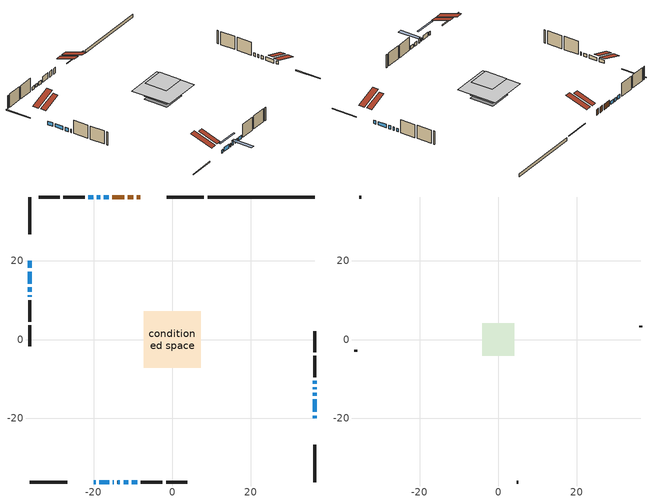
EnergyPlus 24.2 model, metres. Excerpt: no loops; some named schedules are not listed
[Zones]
conditioned space
 floor outside (Floor1 construction): -0.89,-0.89 -0.89,0.89 0.89,0.89 0.89,-0.89 z1.14
 floor adiabatic (Floor3 construction): -4.39,-4.39 -4.39,4.39 4.39,4.39 4.39,-4.39 z1.14
 floor adiabatic (AdiabaticFloorConstruction): -7.22,-7.22 -7.22,7.22 7.22,7.22 7.22,-7.22 z3.58
 floor foundation (Slab1 construction): -4.39,-4.39 -4.39,4.39 4.39,4.39 4.39,-4.39 z0
 floor foundation (Slab2 construction): -3.2,-3.2 -3.2,3.2 3.2,3.2 3.2,-3.2 z0
 wall outside (RimJoist1 construction): 8.08,36.29 -1.4,36.29 / -36.29,-36.29 -26.8,-36.29 / -36.29,36.29 -36.29,26.8 / 36.29,-36.29 36.29,-26.8 z1.14:1.44
 wall outside (AdiabaticWallConstruction 1): -8.16,36.29 -9.04,36.29 / -9.97,36.29 -11.33,36.29 / -12.26,36.29 -15.31,36.29 z1.14:3.17
 wall outside (AdiabaticWallConstruction): -20.05,-36.29 -19.47,-36.29 / -15.18,-36.29 -14.87,-36.29 / -36.29,20.05 -36.29,18.22 / -36.29,17.29 -36.29,14.24 / 36.29,-20.05 36.29,-19.36 / 36.29,-18.43 36.29,-15.23 / -12.41,-36.29 -11.19,-36.29 / -10.26,-36.29 -8.89,-36.29 / -36.29,13.31 -36.29,12.17 / -36.29,11.24 -36.29,10.93 / 36.29,-14.3 36.29,-13.54 / 36.29,-12.61 36.29,-12.15 / 36.29,-11.23 36.29,-10.54 / -16.23,36.29 -17.46,36.29 / -18.38,36.29 -19.2,36.29 / -20.12,36.29 -21.34,36.29 z1.14:2.36; -18.55,-36.29 -16.11,-36.29 z1.14:2.66; -13.94,-36.29 -13.33,-36.29 z1.14:2.67
 wall outside (Wall1 construction): -22.27,36.29 -27.73,36.29 / -7.96,-36.29 -2.5,-36.29 / -36.29,10 -36.29,4.55 / 36.29,-9.61 36.29,-4.15 z1.14:6.02
 wall outside (Wall2 construction): -28.66,36.29 -34.02,36.29 / -1.57,-36.29 3.79,-36.29 / -36.29,3.62 -36.29,-1.74 / 36.29,-3.22 36.29,2.14 z1.14:6.02
 wall foundation (FoundationWall1 construction): 36.29,36.29 9.01,36.29 z0:1.14
 window (WindowConstruction 16): -20.05,-36.29 -19.47,-36.29 z1.14:2.36
 window (WindowConstruction 6): -18.54,-36.29 -16.11,-36.29 z1.14:2.66
 window (WindowConstruction 7): -15.18,-36.29 -14.87,-36.29 z1.14:2.36
 window (WindowConstruction 8): -36.29,20.05 -36.29,18.22 z1.14:2.36
 window (WindowConstruction 9): -36.29,17.29 -36.29,14.24 z1.14:2.36
 window (WindowConstruction 17): -13.94,-36.29 -13.33,-36.29 z1.14:2.66
 window (WindowConstruction 10): 36.29,-20.05 36.29,-19.36 z1.14:2.36
 window (WindowConstruction 11): 36.29,-18.43 36.29,-15.23 z1.14:2.36
 window (WindowConstruction 12): -12.4,-36.29 -11.19,-36.29 z1.14:2.36
 window (WindowConstruction 13): -10.26,-36.29 -8.89,-36.29 z1.14:2.36
 window (WindowConstruction 14): -36.29,13.31 -36.29,12.17 z1.14:2.36
 window (WindowConstruction 15): -36.29,11.24 -36.29,10.93 z1.14:2.36
 window (WindowConstruction): 36.29,-14.3 36.29,-13.54 z1.14:2.36
 window (WindowConstruction 1): 36.29,-12.61 36.29,-12.15 z1.14:2.36
 window (WindowConstruction 2): 36.29,-11.22 36.29,-10.54 z1.14:2.36
 window (WindowConstruction 3): -16.23,36.29 -17.45,36.29 z1.14:2.36
 window (WindowConstruction 4): -18.38,36.29 -19.2,36.29 z1.14:2.36
 window (WindowConstruction 5): -20.13,36.29 -21.34,36.29 z1.14:2.36
 door (Door): -8.16,36.29 -9.04,36.29 z1.14:3.17
 door (Door 1): -9.97,36.29 -11.33,36.29 z1.14:3.17
 door (Door 2): -12.26,36.29 -15.31,36.29 z1.14:3.17
 ceiling adiabatic (AdiabaticFloorConstruction): 7.22,-7.22 7.22,7.22 -7.22,7.22 -7.22,-7.22 z3.58
 roof outside (Roof2 construction): -7.23,36.29,6.02 -7.23,29.26,8.36 -5.38,29.26,8.36 -5.38,36.29,6.02; -20.97,-36.29,6.02 -20.97,-29.26,8.36 -22.83,-29.26,8.36 -22.83,-36.29,6.02; -36.29,20.97,6.02 -29.26,20.97,8.36 -29.26,22.83,8.36 -36.29,22.83,6.02; 36.29,-20.97,6.02 29.26,-20.97,8.36 29.26,-22.83,8.36 36.29,-22.83,6.02
attic - vented
 floor to conditioned space (Floor2 construction Reversed): -4.13,-4.13 -4.13,4.13 4.13,4.13 4.13,-4.13 z6.02
 wall outside (Wall3 construction): -34.95,36.29 -35.36,36.29 / 4.72,-36.29 5.13,-36.29 / -36.29,-2.67 -36.29,-3.09 / 36.29,3.07 36.29,3.48 z1.14:6.02
 roof outside (Roof1 construction): -4.45,36.29,6.02 -4.45,28.25,8.7 -2.33,28.25,8.7 -2.33,36.29,6.02; -23.76,-36.29,6.02 -23.76,-28.25,8.7 -25.88,-28.25,8.7 -25.88,-36.29,6.02; -36.29,23.76,6.02 -28.25,23.76,8.7 -28.25,25.88,8.7 -36.29,25.88,6.02; 36.29,-23.76,6.02 28.25,-23.76,8.7 28.25,-25.88,8.7 36.29,-25.88,6.02
shading: -13.27,-36.29 -21.39,-36.29 -21.39,-36.7 -13.27,-36.7 z5.5; -13.04,-36.29 -14.24,-36.29 -14.24,-43.91 -13.04,-43.91 z2.96
[Building]
Building 1: Terrain=Suburbs
[Site:Location]
Summerland CS_BC: Latitude {deg}=49.56; Longitude {deg}=-119.65; Time Zone {hr}=-8; Elevation {m}=454; Keep Site Location Information=Yes
[Site:GroundTemperature:Shallow]
5.06956, 3.19416, 3.04397, 3.93394, 7.50669, 11.0628, 14.1458, 16.0987, 16.2646, 14.6762, 11.6719, 8.22487
[Site:WaterMainsTemperature]
Calculation Method=Schedule; Temperature Schedule=mains temperature schedule
[Material] Roughness=Rough; Thermal Absorptance=0.9
Name | Thickness {m} | Conductivity {W/m-K} | Density {kg/m3} | Specific Heat {J/kg-K} | Solar Absorptance | Visible Absorptance
asphalt or fiberglass shingles | 0.00635 | 0.162714 | 1121.4 | 1465.45 | 0.4 | 0.4
ceiling loosefill ins | 0.169333 | 0.0480833 | 16.02 | 1046.75 | 0.7 | 0.7
ceiling stud and cavity | 0.1397 | 0.0997951 | 65.682 | 1177.47 | 0.7 | 0.7
concrete 4.0 in. | 0.1016 | 1.803125 | 2242.8 | 837.4 | 0.7 | 0.7
concrete 8.0 in. | 0.2032 | 1.803125 | 2242.8 | 837.4 | 0.7 | 0.7
door material | 0.04445 | 0.0451087 | 512.64 | 1214.23 | 0.7 | 0.7
door material 1 | 0.04445 | 0.188738 | 512.64 | 1214.23 | 0.7 | 0.7
door material 2 | 0.04445 | 0.20624 | 512.64 | 1214.23 | 0.7 | 0.7
exterior vertical ins | 0.00108814 | 0.029427 | 32.04 | 1214.23 | 0.7 | 0.7
floor covering | 0.0127 | 0.0433444 | 54.468 | 1339.84 | 0.6 | 0.6
floor covering 1 | 0.0127 | 9.015625 | 54.468 | 1339.84 | 0.6 | 0.6
floor rigid ins; roof rigid ins | 0.051816 | 0.029427 | 32.04 | 1214.23 | 0.7 | 0.7
floor rigid ins 1; wall rigid ins | 0.512978 | 0.029427 | 32.04 | 1214.23 | 0.7 | 0.7
floor stud and cavity | 0.1397 | 0.35706 | 92.3553 | 1139.71 | 0.7 | 0.7
floor stud and cavity 1 | 0.0889 | 0.340671 | 50.32683 | 1063.81 | 0.7 | 0.7
floor stud and cavity 2 | 0.1397 | 1.75129 | 37.0049 | 1207.88 | 0.7 | 0.7
furniture material conditioned space 1 | 0.1524 | 0.115458 | 640.8 | 1214.23 | 0.6 | 0.6
gypsum board | 0.0127 | 0.160291 | 801 | 837.4 | 0.6 | 0.6
osb sheathing 0.5 in. | 0.0127 | 0.115458 | 512.64 | 1214.23 | 0.7 | 0.7
osb sheathing 0.75 in. | 0.01905 | 0.115458 | 512.64 | 1214.23 | 0.7 | 0.7
osb sheathing 2.0 in. | 0.0508 | 0.115458 | 512.64 | 1214.23 | 0.7 | 0.7
rim joist stud and cavity | 0.0508 | 0.0451784 | 125.044 | 1163.47 | 0.6 | 0.6
roof stud and cavity | 0.2032 | 0.20914 | 78.34581 | 1123.46 | 0.7 | 0.7
slab rigid ins | 0.101048 | 0.029427 | 32.04 | 1214.23 | 0.7 | 0.7
wall stud and cavity | 0.1397 | 0.0883501 | 139.0536 | 1170.24 | 0.7 | 0.7
wall stud and cavity 1 | 0.1397 | 0.0887454 | 139.0536 | 1170.24 | 0.7 | 0.7
wall stud and cavity 2 | 0.0889 | 6.9971 | 50.32683 | 1063.81 | 0.6 | 0.6
wall stud and cavity 3 | 0.0889 | 0.380278 | 52.3479 | 1209.89 | 0.7 | 0.7
wall stud and cavity 4 | 0.0889 | 0.391764 | 83.0341 | 1211.67 | 0.7 | 0.7
wood siding | 0.0254 | 0.102417 | 544.68 | 1172.36 | 0.4 | 0.4
wood siding 1 | 0.00254 | 0.102417 | 544.68 | 1172.36 | 0.4 | 0.4
wood siding 2; wood siding 3; wood siding 4 | 0.0254 | 0.102417 | 544.68 | 1172.36 | 0.7 | 0.7
[WindowMaterial:SimpleGlazingSystem]
Name | U-Factor {W/m2-K} | Solar Heat Gain Coefficient
WindowMaterial | 2.94859 | 0.64
WindowMaterial 1 | 2.99912 | 0.59
WindowMaterial 10 | 2.881585 | 0.7
WindowMaterial 11 | 2.9219 | 0.67
WindowMaterial 12 | 2.96164 | 0.62
WindowMaterial 13 | 3.063281 | 0.53
WindowMaterial 14 | 2.68399 | 0.46
WindowMaterial 15 | 2.67661 | 0.49
WindowMaterial 2 | 2.992306 | 0.6
WindowMaterial 3 | 2.96789 | 0.62
WindowMaterial 4 | 2.94461 | 0.64
WindowMaterial 5 | 3.00991 | 0.59
WindowMaterial 6 | 2.37851 | 0.27
WindowMaterial 7 | 2.69875 | 0.26
WindowMaterial 8 | 2.93609 | 0.65
WindowMaterial 9 | 2.961077 | 0.63
[Construction]
AdiabaticFloorConstruction: floor stud and cavity 2, floor rigid ins 1, osb sheathing 0.75 in., floor covering
AdiabaticWallConstruction: wood siding 3, wall rigid ins, wall stud and cavity 3, gypsum board
AdiabaticWallConstruction 1: wood siding 4, wall rigid ins, wall stud and cavity 3, gypsum board
Door: door material
Door 1: door material 1
Door 2: door material 2
Floor1 construction: floor stud and cavity, floor rigid ins, osb sheathing 0.75 in., floor covering
Floor2 construction Reversed: gypsum board, ceiling stud and cavity, ceiling loosefill ins
Floor3 construction: floor stud and cavity 1, floor covering 1
FoundationWall1 construction: concrete 8.0 in.
furniture construction conditioned space 1: furniture material conditioned space 1
PartitionWallConstruction: gypsum board, wall stud and cavity 4, gypsum board
RimJoist1 construction: wood siding 2, osb sheathing 2.0 in., rim joist stud and cavity
Roof1 construction: asphalt or fiberglass shingles
Roof2 construction: asphalt or fiberglass shingles, roof rigid ins, osb sheathing 0.75 in., roof stud and cavity, gypsum board
Slab1 construction: slab rigid ins, concrete 4.0 in.
Slab2 construction: concrete 4.0 in.
Wall1 construction: wood siding, osb sheathing 0.5 in., wall stud and cavity, gypsum board
Wall2 construction: wood siding, osb sheathing 0.5 in., wall stud and cavity 1, gypsum board
Wall3 construction: wood siding 1, wall stud and cavity 2
WindowConstruction: WindowMaterial
WindowConstruction 1: WindowMaterial 1
WindowConstruction 10; WindowConstruction 2: WindowMaterial 2
WindowConstruction 11: WindowMaterial 10
WindowConstruction 12; WindowConstruction 5: WindowMaterial 5
WindowConstruction 13: WindowMaterial 11
WindowConstruction 14: WindowMaterial 12
WindowConstruction 15: WindowMaterial 13
WindowConstruction 16: WindowMaterial 14
WindowConstruction 17: WindowMaterial 15
WindowConstruction 3: WindowMaterial 3
WindowConstruction 4: WindowMaterial 4
WindowConstruction 6: WindowMaterial 6
WindowConstruction 7: WindowMaterial 7
WindowConstruction 8: WindowMaterial 8
WindowConstruction 9: WindowMaterial 9
[Zone] Multiplier=1; Part of Total Floor Area=Yes
Name | Volume {m3}
attic - vented | 29.6189
conditioned space | 643.5
[Space]
Name | Zone | Volume {m3}
attic - vented 1 | attic - vented | 29.6189
conditioned space 1 | conditioned space | 643.5
[ZoneInfiltration:EffectiveLeakageArea]
infil attic - vented 1: Zone or Space=attic - vented 1; Schedule=Always On Discrete; Effective Air Leakage Area {cm2}=3268.8; Stack Coefficient=0.000525434; Wind Coefficient=1.54874e-05
[ZoneMixing]
whole house fan mix: Zone or Space=attic - vented; Schedule=Always On Continuous; Design Flow Rate Calculation Method=Flow/Zone; Design Flow Rate {m3/s}=0; Source Zone or Space=conditioned space
[SurfaceProperty:ExposedFoundationPerimeter] Exposed Perimeter Calculation Method=TotalExposedPerimeter
Name | Total Exposed Perimeter {m}
Slab1 | 27.28
Slab2 | 21.946
[InternalMass] Zone or ZoneList=conditioned space; Space or SpaceList=conditioned space 1
Name | Construction | Surface Area {m2}
furniture mass conditioned space 1 | furniture construction conditioned space 1 | 162.668
partition wall mass | PartitionWallConstruction | 329.65
[Lights]
interior lighting: Zone or ZoneList or Space or SpaceList=conditioned space 1; Schedule=interior lighting schedule; Design Level Calculation Method=LightingLevel; Lighting Level {W}=343.2; Return Air Fraction=0; Fraction Radiant=0.6; Fraction Visible=0.2; Fraction Replaceable=1
[People]
occupants: Zone or ZoneList or Space or SpaceList=conditioned space 1; Number of People Schedule=occupants schedule; Number of People Calculation Method=People; Number of People=3; Fraction Radiant=0.314171; Sensible Heat Fraction=0.56303; Activity Level Schedule=occupants activity schedule; Carbon Dioxide Generation Rate {m3/s-W}=0; Enable ASHRAE 55 Comfort Warnings=No; Mean Radiant Temperature Calculation Type=EnclosureAveraged
[ElectricEquipment] Zone or ZoneList or Space or SpaceList=conditioned space 1; Design Level Calculation Method=EquipmentLevel
Name | Schedule | Design Level {W} | Fraction Latent | Fraction Radiant | Fraction Lost
clothes dryer | clothes dryer schedule | 140.772 | 0.015 | 0.081 | 0.85
clothes washer | clothes washer schedule | 32.1985 | 0.03 | 0.162 | 0.7
cooking range | cooking range schedule | 215.147 | 0.08 | 0.432 | 0.2
dishwasher | dishwasher schedule | 66.8632 | 0.3 | 0.18 | 0.4
fridge | fridge schedule | 72.9452 | 0 | 0.6 | 0
mech vent bath fan 0 | mech vent bath fan 0 schedule | 50.2 | 0 | 0 | 1
mech vent bath fan 1 | mech vent bath fan 1 schedule | 50.2 | 0 | 0 | 1
mech vent house fan | mech vent house fan schedule | 0 | 0 | 0 | 1
mech vent house fan cfis | mech vent house fan cfis schedule | 0 | 0 | 0 | 0
mech vent range fan 0 | mech vent range fan 0 schedule | 57 | 0 | 0 | 1
misc plug loads | misc plug loads schedule | 494.7 | 0.045 | 0.513 | 0.1
whole house fan | Always On Discrete | 0 | 0 | 0 | 1
[OtherEquipment] Zone or ZoneList or Space or SpaceList=conditioned space 1; Design Level Calculation Method=EquipmentLevel
Name | Fuel Type | Schedule | Design Level {W} | Fraction Latent | Fraction Radiant | Fraction Lost
clothes dryer 1 | Electricity | clothes dryer schedule | 0 | 0.015 | 0.081 | 0.85
cooking range 1 | Electricity | cooking range schedule | 0 | 0.08 | 0.432 | 0.2
general water use latent | None | general water use schedule | 62.594 | 1 | 0 | 0
general water use sensible | None | general water use schedule | -61.6891 | 0 | 0.6 | 0
mech vent house fan latent load | None | Always On Discrete | 0 | 1 | 0 | 0
mech vent house fan sensible load | None | Always On Discrete | 0 | 0 | 0 | 0
water heater energy adjustment1 | NaturalGas | Always On Discrete | 0.01 | 0 | 0 | 1
[ZoneInfiltration:DesignFlowRate] Zone or ZoneList or Space or SpaceList=conditioned space 1; Schedule=Always On Discrete; Design Flow Rate Calculation Method=Flow/Zone; Design Flow Rate {m3/s}=0
infil flow; natural vent flow; whole house fan flow
[Foundation:Kiva] Initial Indoor Air Temperature {C}=18; Wall Depth Below Slab {m}=0.2032
Name | Wall Height Above Grade {m} | Custom Block Material Name 1 | Custom Block Depth 1 {m} | Custom Block X Position 1 {m} | Custom Block Z Position 1 {m}
Foundation Kiva 1 | 1.14001 | exterior vertical ins | 1.14001 | 0.2032 | 0
Foundation Kiva 2 | 0.1016
[Foundation:Kiva:Settings]
Soil Conductivity {W/m-K}=0.849921; Soil Density {kg/m3}=1842.3; Soil Specific Heat {J/kg-K}=418.7; Ground Solar Absorptivity=0.9; Ground Thermal Absorptivity=0.9; Ground Surface Roughness {m}=0.03; Far-Field Width {m}=40; Deep-Ground Boundary Condition=ZeroFlux; Deep-Ground Depth {m}=40; Minimum Cell Dimension {m}=0.2; Maximum Cell Growth Coefficient=3; Simulation Timestep=Timestep
[Exterior:Lights]
exterior lighting: Schedule=exterior lighting schedule; Design Level {W}=75.6
[Schedule:Constant]
Name | Hourly Value
Always On Continuous; mech vent house fan schedule; mech vent house fan cfis schedule; Always On Discrete | 1
occupants activity schedule | 117.228
fridge schedule | 0
[Schedule:Week:Daily]
interior lighting schedule Week Rule - Jan1-Jan27: interior lighting schedule day, interior lighting schedule day, interior lighting schedule day, interior lighting schedule day, interior lighting schedule day, interior lighting schedule day, interior lighting schedule day, interior lighting schedule default day, interior lighting schedule default day, interior lighting schedule default day, interior lighting schedule default day, interior lighting schedule default day
interior lighting schedule Week Rule - Jan28-Feb3: interior lighting schedule day, interior lighting schedule day, interior lighting schedule day, interior lighting schedule day, interior lighting schedule day 1, interior lighting schedule day 1, interior lighting schedule day 1, interior lighting schedule default day, interior lighting schedule default day, interior lighting schedule default day, interior lighting schedule default day, interior lighting schedule default day
interior lighting schedule Week Rule - Feb4-Feb24: interior lighting schedule day 1, interior lighting schedule day 1, interior lighting schedule day 1, interior lighting schedule day 1, interior lighting schedule day 1, interior lighting schedule day 1, interior lighting schedule day 1, interior lighting schedule default day, interior lighting schedule default day, interior lighting schedule default day, interior lighting schedule default day, interior lighting schedule default day
interior lighting schedule Week Rule - Feb25-Mar3: interior lighting schedule day 1, interior lighting schedule day 1, interior lighting schedule day 1, interior lighting schedule day 1, interior lighting schedule day 2, interior lighting schedule day 2, interior lighting schedule day 2, interior lighting schedule default day, interior lighting schedule default day, interior lighting schedule default day, interior lighting schedule default day, interior lighting schedule default day
interior lighting schedule Week Rule - Mar4-Mar31: interior lighting schedule day 2, interior lighting schedule day 2, interior lighting schedule day 2, interior lighting schedule day 2, interior lighting schedule day 2, interior lighting schedule day 2, interior lighting schedule day 2, interior lighting schedule default day, interior lighting schedule default day, interior lighting schedule default day, interior lighting schedule default day, interior lighting schedule default day
interior lighting schedule Week Rule - Apr1-Apr28: interior lighting schedule day 3, interior lighting schedule day 3, interior lighting schedule day 3, interior lighting schedule day 3, interior lighting schedule day 3, interior lighting schedule day 3, interior lighting schedule day 3, interior lighting schedule default day, interior lighting schedule default day, interior lighting schedule default day, interior lighting schedule default day, interior lighting schedule default day
interior lighting schedule Week Rule - Apr29-May5: interior lighting schedule day 3, interior lighting schedule day 3, interior lighting schedule day 4, interior lighting schedule day 4, interior lighting schedule day 4, interior lighting schedule day 4, interior lighting schedule day 4, interior lighting schedule default day, interior lighting schedule default day, interior lighting schedule default day, interior lighting schedule default day, interior lighting schedule default day
interior lighting schedule Week Rule - May6-May26: interior lighting schedule day 4, interior lighting schedule day 4, interior lighting schedule day 4, interior lighting schedule day 4, interior lighting schedule day 4, interior lighting schedule day 4, interior lighting schedule day 4, interior lighting schedule default day, interior lighting schedule default day, interior lighting schedule default day, interior lighting schedule default day, interior lighting schedule default day
interior lighting schedule Week Rule - May27-Jun2: interior lighting schedule day 4, interior lighting schedule day 4, interior lighting schedule day 4, interior lighting schedule day 4, interior lighting schedule day 4, interior lighting schedule day 5, interior lighting schedule day 5, interior lighting schedule default day, interior lighting schedule default day, interior lighting schedule default day, interior lighting schedule default day, interior lighting schedule default day
interior lighting schedule Week Rule - Jun3-Jun30: interior lighting schedule day 5, interior lighting schedule day 5, interior lighting schedule day 5, interior lighting schedule day 5, interior lighting schedule day 5, interior lighting schedule day 5, interior lighting schedule day 5, interior lighting schedule default day, interior lighting schedule default day, interior lighting schedule default day, interior lighting schedule default day, interior lighting schedule default day
interior lighting schedule Week Rule - Jul1-Jul28: interior lighting schedule day 6, interior lighting schedule day 6, interior lighting schedule day 6, interior lighting schedule day 6, interior lighting schedule day 6, interior lighting schedule day 6, interior lighting schedule day 6, interior lighting schedule default day, interior lighting schedule default day, interior lighting schedule default day, interior lighting schedule default day, interior lighting schedule default day
interior lighting schedule Week Rule - Jul29-Aug4: interior lighting schedule day 6, interior lighting schedule day 6, interior lighting schedule day 6, interior lighting schedule day 7, interior lighting schedule day 7, interior lighting schedule day 7, interior lighting schedule day 7, interior lighting schedule default day, interior lighting schedule default day, interior lighting schedule default day, interior lighting schedule default day, interior lighting schedule default day
interior lighting schedule Week Rule - Aug5-Aug25: interior lighting schedule day 7, interior lighting schedule day 7, interior lighting schedule day 7, interior lighting schedule day 7, interior lighting schedule day 7, interior lighting schedule day 7, interior lighting schedule day 7, interior lighting schedule default day, interior lighting schedule default day, interior lighting schedule default day, interior lighting schedule default day, interior lighting schedule default day
interior lighting schedule Week Rule - Aug26-Sep1: interior lighting schedule day 7, interior lighting schedule day 7, interior lighting schedule day 7, interior lighting schedule day 7, interior lighting schedule day 7, interior lighting schedule day 7, interior lighting schedule day 8, interior lighting schedule default day, interior lighting schedule default day, interior lighting schedule default day, interior lighting schedule default day, interior lighting schedule default day
interior lighting schedule Week Rule - Sep2-Sep29: interior lighting schedule day 8, interior lighting schedule day 8, interior lighting schedule day 8, interior lighting schedule day 8, interior lighting schedule day 8, interior lighting schedule day 8, interior lighting schedule day 8, interior lighting schedule default day, interior lighting schedule default day, interior lighting schedule default day, interior lighting schedule default day, interior lighting schedule default day
interior lighting schedule Week Rule - Sep30-Oct6: interior lighting schedule day 8, interior lighting schedule day 9, interior lighting schedule day 9, interior lighting schedule day 9, interior lighting schedule day 9, interior lighting schedule day 9, interior lighting schedule day 9, interior lighting schedule default day, interior lighting schedule default day, interior lighting schedule default day, interior lighting schedule default day, interior lighting schedule default day
interior lighting schedule Week Rule - Oct7-Oct27: interior lighting schedule day 9, interior lighting schedule day 9, interior lighting schedule day 9, interior lighting schedule day 9, interior lighting schedule day 9, interior lighting schedule day 9, interior lighting schedule day 9, interior lighting schedule default day, interior lighting schedule default day, interior lighting schedule default day, interior lighting schedule default day, interior lighting schedule default day
interior lighting schedule Week Rule - Oct28-Nov3: interior lighting schedule day 9, interior lighting schedule day 9, interior lighting schedule day 9, interior lighting schedule day 9, interior lighting schedule day 10, interior lighting schedule day 10, interior lighting schedule day 10, interior lighting schedule default day, interior lighting schedule default day, interior lighting schedule default day, interior lighting schedule default day, interior lighting schedule default day
interior lighting schedule Week Rule - Nov4-Nov24: interior lighting schedule day 10, interior lighting schedule day 10, interior lighting schedule day 10, interior lighting schedule day 10, interior lighting schedule day 10, interior lighting schedule day 10, interior lighting schedule day 10, interior lighting schedule default day, interior lighting schedule default day, interior lighting schedule default day, interior lighting schedule default day, interior lighting schedule default day
interior lighting schedule Week Rule - Nov25-Dec1: interior lighting schedule day 10, interior lighting schedule day 10, interior lighting schedule day 10, interior lighting schedule day 10, interior lighting schedule day 10, interior lighting schedule day 10, interior lighting schedule day 11, interior lighting schedule default day, interior lighting schedule default day, interior lighting schedule default day, interior lighting schedule default day, interior lighting schedule default day
interior lighting schedule Week Rule - Dec2-Dec31: interior lighting schedule day 11, interior lighting schedule day 11, interior lighting schedule day 11, interior lighting schedule day 11, interior lighting schedule day 11, interior lighting schedule day 11, interior lighting schedule day 11, interior lighting schedule default day, interior lighting schedule default day, interior lighting schedule default day, interior lighting schedule default day, interior lighting schedule default day
occupants schedule Week Rule - Jan1-Dec31: occupants schedule day, occupants schedule day, occupants schedule day, occupants schedule day, occupants schedule day, occupants schedule day, occupants schedule day, occupants schedule default day, occupants schedule default day, occupants schedule default day, occupants schedule default day, occupants schedule default day
clothes dryer schedule Week Rule - Jan1-Dec31: clothes dryer schedule day, clothes dryer schedule day, clothes dryer schedule day, clothes dryer schedule day, clothes dryer schedule day, clothes dryer schedule day, clothes dryer schedule day, clothes dryer schedule default day, clothes dryer schedule default day, clothes dryer schedule default day, clothes dryer schedule default day, clothes dryer schedule default day
clothes washer schedule Week Rule - Jan1-Dec31: clothes washer schedule day, clothes washer schedule day, clothes washer schedule day, clothes washer schedule day, clothes washer schedule day, clothes washer schedule day, clothes washer schedule day, clothes washer schedule default day, clothes washer schedule default day, clothes washer schedule default day, clothes washer schedule default day, clothes washer schedule default day
cooking range schedule Week Rule - Jan1-Dec31: cooking range schedule day, cooking range schedule day, cooking range schedule day, cooking range schedule day, cooking range schedule day, cooking range schedule day, cooking range schedule day, cooking range schedule default day, cooking range schedule default day, cooking range schedule default day, cooking range schedule default day, cooking range schedule default day
dishwasher schedule Week Rule - Jan1-Dec31: dishwasher schedule day, dishwasher schedule day, dishwasher schedule day, dishwasher schedule day, dishwasher schedule day, dishwasher schedule day, dishwasher schedule day, dishwasher schedule default day, dishwasher schedule default day, dishwasher schedule default day, dishwasher schedule default day, dishwasher schedule default day
mech vent bath fan 0 schedule Week Rule - Jan1-Dec31: mech vent bath fan 0 schedule day, mech vent bath fan 0 schedule day, mech vent bath fan 0 schedule day, mech vent bath fan 0 schedule day, mech vent bath fan 0 schedule day, mech vent bath fan 0 schedule day, mech vent bath fan 0 schedule day, mech vent bath fan 0 schedule default day, mech vent bath fan 0 schedule default day, mech vent bath fan 0 schedule default day, mech vent bath fan 0 schedule default day, mech vent bath fan 0 schedule default day
mech vent bath fan 1 schedule Week Rule - Jan1-Dec31: mech vent bath fan 1 schedule day, mech vent bath fan 1 schedule day, mech vent bath fan 1 schedule day, mech vent bath fan 1 schedule day, mech vent bath fan 1 schedule day, mech vent bath fan 1 schedule day, mech vent bath fan 1 schedule day, mech vent bath fan 1 schedule default day, mech vent bath fan 1 schedule default day, mech vent bath fan 1 schedule default day, mech vent bath fan 1 schedule default day, mech vent bath fan 1 schedule default day
mech vent range fan 0 schedule Week Rule - Jan1-Dec31: mech vent range fan 0 schedule day, mech vent range fan 0 schedule day, mech vent range fan 0 schedule day, mech vent range fan 0 schedule day, mech vent range fan 0 schedule day, mech vent range fan 0 schedule day, mech vent range fan 0 schedule day, mech vent range fan 0 schedule default day, mech vent range fan 0 schedule default day, mech vent range fan 0 schedule default day, mech vent range fan 0 schedule default day, mech vent range fan 0 schedule default day
misc plug loads schedule Week Rule - Jan1-Dec31: misc plug loads schedule day, misc plug loads schedule day, misc plug loads schedule day, misc plug loads schedule day, misc plug loads schedule day, misc plug loads schedule day, misc plug loads schedule day, misc plug loads schedule default day, misc plug loads schedule default day, misc plug loads schedule default day, misc plug loads schedule default day, misc plug loads schedule default day
general water use schedule Week Rule - Jan1-Dec31: general water use schedule day, general water use schedule day, general water use schedule day, general water use schedule day, general water use schedule day, general water use schedule day, general water use schedule day, general water use schedule default day, general water use schedule default day, general water use schedule default day, general water use schedule default day, general water use schedule default day
exterior lighting schedule Week Rule - Jan1-Jan27: exterior lighting schedule day, exterior lighting schedule day, exterior lighting schedule day, exterior lighting schedule day, exterior lighting schedule day, exterior lighting schedule day, exterior lighting schedule day, exterior lighting schedule default day, exterior lighting schedule default day, exterior lighting schedule default day, exterior lighting schedule default day, exterior lighting schedule default day
exterior lighting schedule Week Rule - Jan28-Feb3: exterior lighting schedule day, exterior lighting schedule day, exterior lighting schedule day, exterior lighting schedule day, exterior lighting schedule day 1, exterior lighting schedule day 1, exterior lighting schedule day 1, exterior lighting schedule default day, exterior lighting schedule default day, exterior lighting schedule default day, exterior lighting schedule default day, exterior lighting schedule default day
exterior lighting schedule Week Rule - Feb4-Feb24: exterior lighting schedule day 1, exterior lighting schedule day 1, exterior lighting schedule day 1, exterior lighting schedule day 1, exterior lighting schedule day 1, exterior lighting schedule day 1, exterior lighting schedule day 1, exterior lighting schedule default day, exterior lighting schedule default day, exterior lighting schedule default day, exterior lighting schedule default day, exterior lighting schedule default day
exterior lighting schedule Week Rule - Feb25-Mar3: exterior lighting schedule day 1, exterior lighting schedule day 1, exterior lighting schedule day 1, exterior lighting schedule day 1, exterior lighting schedule day 2, exterior lighting schedule day 2, exterior lighting schedule day 2, exterior lighting schedule default day, exterior lighting schedule default day, exterior lighting schedule default day, exterior lighting schedule default day, exterior lighting schedule default day
exterior lighting schedule Week Rule - Mar4-Mar31: exterior lighting schedule day 2, exterior lighting schedule day 2, exterior lighting schedule day 2, exterior lighting schedule day 2, exterior lighting schedule day 2, exterior lighting schedule day 2, exterior lighting schedule day 2, exterior lighting schedule default day, exterior lighting schedule default day, exterior lighting schedule default day, exterior lighting schedule default day, exterior lighting schedule default day
exterior lighting schedule Week Rule - Apr1-Apr28: exterior lighting schedule day 3, exterior lighting schedule day 3, exterior lighting schedule day 3, exterior lighting schedule day 3, exterior lighting schedule day 3, exterior lighting schedule day 3, exterior lighting schedule day 3, exterior lighting schedule default day, exterior lighting schedule default day, exterior lighting schedule default day, exterior lighting schedule default day, exterior lighting schedule default day
exterior lighting schedule Week Rule - Apr29-May5: exterior lighting schedule day 3, exterior lighting schedule day 3, exterior lighting schedule day 4, exterior lighting schedule day 4, exterior lighting schedule day 4, exterior lighting schedule day 4, exterior lighting schedule day 4, exterior lighting schedule default day, exterior lighting schedule default day, exterior lighting schedule default day, exterior lighting schedule default day, exterior lighting schedule default day
exterior lighting schedule Week Rule - May6-May26: exterior lighting schedule day 4, exterior lighting schedule day 4, exterior lighting schedule day 4, exterior lighting schedule day 4, exterior lighting schedule day 4, exterior lighting schedule day 4, exterior lighting schedule day 4, exterior lighting schedule default day, exterior lighting schedule default day, exterior lighting schedule default day, exterior lighting schedule default day, exterior lighting schedule default day
exterior lighting schedule Week Rule - May27-Jun2: exterior lighting schedule day 4, exterior lighting schedule day 4, exterior lighting schedule day 4, exterior lighting schedule day 4, exterior lighting schedule day 4, exterior lighting schedule day 5, exterior lighting schedule day 5, exterior lighting schedule default day, exterior lighting schedule default day, exterior lighting schedule default day, exterior lighting schedule default day, exterior lighting schedule default day
exterior lighting schedule Week Rule - Jun3-Jun30: exterior lighting schedule day 5, exterior lighting schedule day 5, exterior lighting schedule day 5, exterior lighting schedule day 5, exterior lighting schedule day 5, exterior lighting schedule day 5, exterior lighting schedule day 5, exterior lighting schedule default day, exterior lighting schedule default day, exterior lighting schedule default day, exterior lighting schedule default day, exterior lighting schedule default day
exterior lighting schedule Week Rule - Jul1-Jul28: exterior lighting schedule day 6, exterior lighting schedule day 6, exterior lighting schedule day 6, exterior lighting schedule day 6, exterior lighting schedule day 6, exterior lighting schedule day 6, exterior lighting schedule day 6, exterior lighting schedule default day, exterior lighting schedule default day, exterior lighting schedule default day, exterior lighting schedule default day, exterior lighting schedule default day
[Schedule:Year]
interior lighting schedule: interior lighting schedule Week Rule - Jan1-Jan27, 1, 1, 1, 27, interior lighting schedule Week Rule - Jan28-Feb3, 1, 28, 2, 3, interior lighting schedule Week Rule - Feb4-Feb24, 2, 4, 2, 24, interior lighting schedule Week Rule - Feb25-Mar3, 2, 25, 3, 3, interior lighting schedule Week Rule - Mar4-Mar31, 3, 4, 3, 31, interior lighting schedule Week Rule - Apr1-Apr28, 4, 1, 4, 28, interior lighting schedule Week Rule - Apr29-May5, 4, 29, 5, 5, interior lighting schedule Week Rule - May6-May26, 5, 6, 5, 26, interior lighting schedule Week Rule - May27-Jun2, 5, 27, 6, 2, interior lighting schedule Week Rule - Jun3-Jun30, 6, 3, 6, 30, interior lighting schedule Week Rule - Jul1-Jul28, 7, 1, 7, 28, interior lighting schedule Week Rule - Jul29-Aug4, 7, 29, 8, 4, interior lighting schedule Week Rule - Aug5-Aug25, 8, 5, 8, 25, interior lighting schedule Week Rule - Aug26-Sep1, 8, 26, 9, 1, interior lighting schedule Week Rule - Sep2-Sep29, 9, 2, 9, 29, interior lighting schedule Week Rule - Sep30-Oct6, 9, 30, 10, 6, interior lighting schedule Week Rule - Oct7-Oct27, 10, 7, 10, 27, interior lighting schedule Week Rule - Oct28-Nov3, 10, 28, 11, 3, interior lighting schedule Week Rule - Nov4-Nov24, 11, 4, 11, 24, interior lighting schedule Week Rule - Nov25-Dec1, 11, 25, 12, 1, interior lighting schedule Week Rule - Dec2-Dec31, 12, 2, 12, 31
occupants schedule: occupants schedule Week Rule - Jan1-Dec31, 1, 1, 12, 31
clothes dryer schedule: clothes dryer schedule Week Rule - Jan1-Dec31, 1, 1, 12, 31
clothes washer schedule: clothes washer schedule Week Rule - Jan1-Dec31, 1, 1, 12, 31
cooking range schedule: cooking range schedule Week Rule - Jan1-Dec31, 1, 1, 12, 31
dishwasher schedule: dishwasher schedule Week Rule - Jan1-Dec31, 1, 1, 12, 31
mech vent bath fan 0 schedule: mech vent bath fan 0 schedule Week Rule - Jan1-Dec31, 1, 1, 12, 31
mech vent bath fan 1 schedule: mech vent bath fan 1 schedule Week Rule - Jan1-Dec31, 1, 1, 12, 31
mech vent range fan 0 schedule: mech vent range fan 0 schedule Week Rule - Jan1-Dec31, 1, 1, 12, 31
misc plug loads schedule: misc plug loads schedule Week Rule - Jan1-Dec31, 1, 1, 12, 31
general water use schedule: general water use schedule Week Rule - Jan1-Dec31, 1, 1, 12, 31
exterior lighting schedule: exterior lighting schedule Week Rule - Jan1-Jan27, 1, 1, 1, 27, exterior lighting schedule Week Rule - Jan28-Feb3, 1, 28, 2, 3, exterior lighting schedule Week Rule - Feb4-Feb24, 2, 4, 2, 24, exterior lighting schedule Week Rule - Feb25-Mar3, 2, 25, 3, 3, exterior lighting schedule Week Rule - Mar4-Mar31, 3, 4, 3, 31, exterior lighting schedule Week Rule - Apr1-Apr28, 4, 1, 4, 28, exterior lighting schedule Week Rule - Apr29-May5, 4, 29, 5, 5, exterior lighting schedule Week Rule - May6-May26, 5, 6, 5, 26, exterior lighting schedule Week Rule - May27-Jun2, 5, 27, 6, 2, exterior lighting schedule Week Rule - Jun3-Jun30, 6, 3, 6, 30, exterior lighting schedule Week Rule - Jul1-Jul28, 7, 1, 7, 28, exterior lighting schedule Week Rule - Jul29-Aug4, 7, 29, 8, 4, exterior lighting schedule Week Rule - Aug5-Aug25, 8, 5, 8, 25, exterior lighting schedule Week Rule - Aug26-Sep1, 8, 26, 9, 1, exterior lighting schedule Week Rule - Sep2-Sep29, 9, 2, 9, 29, exterior lighting schedule Week Rule - Sep30-Oct6, 9, 30, 10, 6, exterior lighting schedule Week Rule - Oct7-Oct27, 10, 7, 10, 27, exterior lighting schedule Week Rule - Oct28-Nov3, 10, 28, 11, 3, exterior lighting schedule Week Rule - Nov4-Nov24, 11, 4, 11, 24, exterior lighting schedule Week Rule - Nov25-Dec1, 11, 25, 12, 1, exterior lighting schedule Week Rule - Dec2-Dec31, 12, 2, 12, 31
[Schedule:Compact]
mains temperature schedule: Through: 01/01, For: AllDays, Until: 24:00, 8.8, Through: 01/02, For: AllDays, Until: 24:00, 8.73556, Through: 01/03, For: AllDays, Until: 24:00, 8.67222, Through: 01/04, For: AllDays, Until: 24:00, 8.61, Through: 01/05, For: AllDays, Until: 24:00, 8.54889, Through: 01/06, For: AllDays, Until: 24:00, 8.48944, Through: 01/07, For: AllDays, Until: 24:00, 8.43111, Through: 01/08, For: AllDays, Until: 24:00, 8.37389, Through: 01/09, For: AllDays, Until: 24:00, 8.31778, Through: 01/10, For: AllDays, Until: 24:00, 8.26333, Through: 01/11, For: AllDays, Until: 24:00, 8.21056, Through: 01/12, For: AllDays, Until: 24:00, 8.15889, Through: 01/13, For: AllDays, Until: 24:00, 8.10833, Through: 01/14, For: AllDays, Until: 24:00, 8.05944, Through: 01/15, For: AllDays, Until: 24:00, 8.01167, Through: 01/16, For: AllDays, Until: 24:00, 7.96556, Through: 01/17, For: AllDays, Until: 24:00, 7.92111, Through: 01/18, For: AllDays, Until: 24:00, 7.87778, Through: 01/19, For: AllDays, Until: 24:00, 7.83611, Through: 01/20, For: AllDays, Until: 24:00, 7.79556, Through: 01/21, For: AllDays, Until: 24:00, 7.75722, Through: 01/22, For: AllDays, Until: 24:00, 7.71944, Through: 01/23, For: AllDays, Until: 24:00, 7.68389, Through: 01/24, For: AllDays, Until: 24:00, 7.64944, Through: 01/25, For: AllDays, Until: 24:00, 7.61667, Through: 01/26, For: AllDays, Until: 24:00, 7.58556, Through: 01/27, For: AllDays, Until: 24:00, 7.55611, Through: 01/28, For: AllDays, Until: 24:00, 7.52778, Through: 01/29, For: AllDays, Until: 24:00, 7.50167, Through: 01/30, For: AllDays, Until: 24:00, 7.47667, Through: 01/31, For: AllDays, Until: 24:00, 7.45333, Through: 02/01, For: AllDays, Until: 24:00, 7.43111, Through: 02/02, For: AllDays, Until: 24:00, 7.41111, Through: 02/03, For: AllDays, Until: 24:00, 7.39278, Through: 02/04, For: AllDays, Until: 24:00, 7.37556, Through: 02/05, For: AllDays, Until: 24:00, 7.36, Through: 02/06, For: AllDays, Until: 24:00, 7.34667, Through: 02/07, For: AllDays, Until: 24:00, 7.33444, Through: 02/08, For: AllDays, Until: 24:00, 7.32389, Through: 02/09, For: AllDays, Until: 24:00, 7.315, Through: 02/10, For: AllDays, Until: 24:00, 7.30778, Through: 02/11, For: AllDays, Until: 24:00, 7.30222, Through: 02/12, For: AllDays, Until: 24:00, 7.29833, Through: 02/13, For: AllDays, Until: 24:00, 7.29611, Through: 02/14, For: AllDays, Until: 24:00, 7.29556, Through: 02/15, For: AllDays, Until: 24:00, 7.29611, Through: 02/16, For: AllDays, Until: 24:00, 7.29889, Through: 02/17, For: AllDays, Until: 24:00, 7.30278, Through: 02/18, For: AllDays, Until: 24:00, 7.30889, Through: 02/19, For: AllDays, Until: 24:00, 7.31667, Through: 02/20, For: AllDays, Until: 24:00, 7.32556, Through: 02/21, For: AllDays, Until: 24:00, 7.33611, Through: 02/22, For: AllDays, Until: 24:00, 7.34889, Through: 02/23, For: AllDays, Until: 24:00, 7.36278, Through: 02/24, For: AllDays, Until: 24:00, 7.37833, Through: 02/25, For: AllDays, Until: 24:00, 7.39556, Through: 02/26, For: AllDays, Until: 24:00, 7.41444, Through: 02/27, For: AllDays, Until: 24:00, 7.43444, Through: 02/28, For: AllDays, Until: 24:00, 7.45667, Through: 03/01, For: AllDays, Until: 24:00, 7.48056, Through: 03/02, For: AllDays, Until: 24:00, 7.50556, Through: 03/03, For: AllDays, Until: 24:00, 7.53222, Through: 03/04, For: AllDays, Until: 24:00, 7.56056, Through: 03/05, For: AllDays, Until: 24:00, 7.59056, Through: 03/06, For: AllDays, Until: 24:00, 7.62222, Through: 03/07, For: AllDays, Until: 24:00, 7.655, Through: 03/08, For: AllDays, Until: 24:00, 7.68944, Through: 03/09, For: AllDays, Until: 24:00, 7.72556, Through: 03/10, For: AllDays, Until: 24:00, 7.76333, Through: 03/11, For: AllDays, Until: 24:00, 7.80222, Through: 03/12, For: AllDays, Until: 24:00, 7.84278, Through: 03/13, For: AllDays, Until: 24:00, 7.88444, Through: 03/14, For: AllDays, Until: 24:00, 7.92833, Through: 03/15, For: AllDays, Until: 24:00, 7.97278, Through: 03/16, For: AllDays, Until: 24:00, 8.01944, Through: 03/17, For: AllDays, Until: 24:00, 8.06722, Through: 03/18, For: AllDays, Until: 24:00, 8.11611, Through: 03/19, For: AllDays, Until: 24:00, 8.16667, Through: 03/20, For: AllDays, Until: 24:00, 8.21889, Through: 03/21, For: AllDays, Until: 24:00, 8.27222, Through: 03/22, For: AllDays, Until: 24:00, 8.32667, Through: 03/23, For: AllDays, Until: 24:00, 8.38278, Through: 03/24, For: AllDays, Until: 24:00, 8.44, Through: 03/25, For: AllDays, Until: 24:00, 8.49889, Through: 03/26, For: AllDays, Until: 24:00, 8.55889, Through: 03/27, For: AllDays, Until: 24:00, 8.62, Through: 03/28, For: AllDays, Until: 24:00, 8.68222, Through: 03/29, For: AllDays, Until: 24:00, 8.74611, Through: 03/30, For: AllDays, Until: 24:00, 8.81056, Through: 03/31, For: AllDays, Until: 24:00, 8.87667, Through: 04/01, For: AllDays, Until: 24:00, 8.94389, Through: 04/02, For: AllDays, Until: 24:00, 9.01222, Through: 04/03, For: AllDays, Until: 24:00, 9.08167, Through: 04/04, For: AllDays, Until: 24:00, 9.15222, Through: 04/05, For: AllDays, Until: 24:00, 9.22389, Through: 04/06, For: AllDays, Until: 24:00, 9.29667, Through: 04/07, For: AllDays, Until: 24:00, 9.37056, Through: 04/08, For: AllDays, Until: 24:00, 9.445, Through: 04/09, For: AllDays, Until: 24:00, 9.52111, Through: 04/10, For: AllDays, Until: 24:00, 9.59778, Through: 04/11, For: AllDays, Until: 24:00, 9.67556, Through: 04/12, For: AllDays, Until: 24:00, 9.75389, Through: 04/13, For: AllDays, Until: 24:00, 9.83389, Through: 04/14, For: AllDays, Until: 24:00, 9.91389, Through: 04/15, For: AllDays, Until: 24:00, 9.99556, Through: 04/16, For: AllDays, Until: 24:00, 10.0778, Through: 04/17, For: AllDays, Until: 24:00, 10.1606, Through: 04/18, For: AllDays, Until: 24:00, 10.2444, Through: 04/19, For: AllDays, Until: 24:00, 10.3289, Through: 04/20, For: AllDays, Until: 24:00, 10.4139, Through: 04/21, For: AllDays, Until: 24:00, 10.5, Through: 04/22, For: AllDays, Until: 24:00, 10.5867, Through: 04/23, For: AllDays, Until: 24:00, 10.6739, Through: 04/24, For: AllDays, Until: 24:00, 10.7617, Through: 04/25, For: AllDays, Until: 24:00, 10.8506, Through: 04/26, For: AllDays, Until: 24:00, 10.9394, Through: 04/27, For: AllDays, Until: 24:00, 11.0294, Through: 04/28, For: AllDays, Until: 24:00, 11.1194, Through: 04/29, For: AllDays, Until: 24:00, 11.2106, Through: 04/30, For: AllDays, Until: 24:00, 11.3017, Through: 05/01, For: AllDays, Until: 24:00, 11.3933, Through: 05/02, For: AllDays, Until: 24:00, 11.485, Through: 05/03, For: AllDays, Until: 24:00, 11.5778, Through: 05/04, For: AllDays, Until: 24:00, 11.6706, Through: 05/05, For: AllDays, Until: 24:00, 11.7639, Through: 05/06, For: AllDays, Until: 24:00, 11.8572, Through: 05/07, For: AllDays, Until: 24:00, 11.9511, Through: 05/08, For: AllDays, Until: 24:00, 12.045, Through: 05/09, For: AllDays, Until: 24:00, 12.1394, Through: 05/10, For: AllDays, Until: 24:00, 12.2339, Through: 05/11, For: AllDays, Until: 24:00, 12.3283, Through: 05/12, For: AllDays, Until: 24:00, 12.4233, Through: 05/13, For: AllDays, Until: 24:00, 12.5183, Through: 05/14, For: AllDays, Until: 24:00, 12.6133, Through: 05/15, For: AllDays, Until: 24:00, 12.7083, Through: 05/16, For: AllDays, Until: 24:00, 12.8033, Through: 05/17, For: AllDays, Until: 24:00, 12.8983, Through: 05/18, For: AllDays, Until: 24:00, 12.9939, Through: 05/19, For: AllDays, Until: 24:00, 13.0889, Through: 05/20, For: AllDays, Until: 24:00, 13.1839, Through: 05/21, For: AllDays, Until: 24:00, 13.2783, Through: 05/22, For: AllDays, Until: 24:00, 13.3733, Through: 05/23, For: AllDays, Until: 24:00, 13.4678, Through: 05/24, For: AllDays, Until: 24:00, 13.5622, Through: 05/25, For: AllDays, Until: 24:00, 13.6561, Through: 05/26, For: AllDays, Until: 24:00, 13.75, Through: 05/27, For: AllDays, Until: 24:00, 13.8439, Through: 05/28, For: AllDays, Until: 24:00, 13.9372, Through: 05/29, For: AllDays, Until: 24:00, 14.03, Through: 05/30, For: AllDays, Until: 24:00, 14.1228, Through: 05/31, For: AllDays, Until: 24:00, 14.215, Through: 06/01, For: AllDays, Until: 24:00, 14.3067, Through: 06/02, For: AllDays, Until: 24:00, 14.3983, Through: 06/03, For: AllDays, Until: 24:00, 14.4889, Through: 06/04, For: AllDays, Until: 24:00, 14.5794, Through: 06/05, For: AllDays, Until: 24:00, 14.6694, Through: 06/06, For: AllDays, Until: 24:00, 14.7589, Through: 06/07, For: AllDays, Until: 24:00, 14.8478, Through: 06/08, For: AllDays, Until: 24:00, 14.9356, Through: 06/09, For: AllDays, Until: 24:00, 15.0233, Through: 06/10, For: AllDays, Until: 24:00, 15.1106, Through: 06/11, For: AllDays, Until: 24:00, 15.1967, Through: 06/12, For: AllDays, Until: 24:00, 15.2822, Through: 06/13, For: AllDays, Until: 24:00, 15.3667, Through: 06/14, For: AllDays, Until: 24:00, 15.4511, Through: 06/15, For: AllDays, Until: 24:00, 15.5344, Through: 06/16, For: AllDays, Until: 24:00, 15.6167, Through: 06/17, For: AllDays, Until: 24:00, 15.6983, Through: 06/18, For: AllDays, Until: 24:00, 15.7789, Through: 06/19, For: AllDays, Until: 24:00, 15.8589, Through: 06/20, For: AllDays, Until: 24:00, 15.9378, Through: 06/21, For: AllDays, Until: 24:00, 16.0161, Through: 06/22, For: AllDays, Until: 24:00, 16.0933, Through: 06/23, For: AllDays, Until: 24:00, 16.1694, Through: 06/24, For: AllDays, Until: 24:00, 16.2444, Through: 06/25, For: AllDays, Until: 24:00, 16.3189, Through: 06/26, For: AllDays, Until: 24:00, 16.3922, Through: 06/27, For: AllDays, Until: 24:00, 16.4639, Through: 06/28, For: AllDays, Until: 24:00, 16.535, Through: 06/29, For: AllDays, Until: 24:00, 16.605, Through: 06/30, For: AllDays, Until: 24:00, 16.6739, Through: 07/01, For: AllDays, Until: 24:00, 16.7411, Through: 07/02, For: AllDays, Until: 24:00, 16.8078, Through: 07/03, For: AllDays, Until: 24:00, 16.8733, Through: 07/04, For: AllDays, Until: 24:00, 16.9372, Through: 07/05, For: AllDays, Until: 24:00, 17, Through: 07/06, For: AllDays, Until: 24:00, 17.0617, Through: 07/07, For: AllDays, Until: 24:00, 17.1222, Through: 07/08, For: AllDays, Until: 24:00, 17.1811, Through: 07/09, For: AllDays, Until: 24:00, 17.2389, Through: 07/10, For: AllDays, Until: 24:00, 17.2956, Through: 07/11, For: AllDays, Until: 24:00, 17.3511, Through: 07/12, For: AllDays, Until: 24:00, 17.4044, Through: 07/13, For: AllDays, Until: 24:00, 17.4572, Through: 07/14, For: AllDays, Until: 24:00, 17.5083, Through: 07/15, For: AllDays, Until: 24:00, 17.5583, Through: 07/16, For: AllDays, Until: 24:00, 17.6067, Through: 07/17, For: AllDays, Until: 24:00, 17.6533, Through: 07/18, For: AllDays, Until: 24:00, 17.6989, Through: 07/19, For: AllDays, Until: 24:00, 17.7428, Through: 07/20, For: AllDays, Until: 24:00, 17.7856, Through: 07/21, For: AllDays, Until: 24:00, 17.8267, Through: 07/22, For: AllDays, Until: 24:00, 17.8661, Through: 07/23, For: AllDays, Until: 24:00, 17.9044, Through: 07/24, For: AllDays, Until: 24:00, 17.9411, Through: 07/25, For: AllDays, Until: 24:00, 17.9761, Through: 07/26, For: AllDays, Until: 24:00, 18.0094, Through: 07/27, For: AllDays, Until: 24:00, 18.0417, Through: 07/28, For: AllDays, Until: 24:00, 18.0722, Through: 07/29, For: AllDays, Until: 24:00, 18.1011, Through: 07/30, For: AllDays, Until: 24:00, 18.1283, Through: 07/31, For: AllDays, Until: 24:00, 18.1544, Through: 08/01, For: AllDays, Until: 24:00, 18.1789, Through: 08/02, For: AllDays, Until: 24:00, 18.2011, Through: 08/03, For: AllDays, Until: 24:00, 18.2222, Through: 08/04, For: AllDays, Until: 24:00, 18.2417, Through: 08/05, For: AllDays, Until: 24:00, 18.2594, Through: 08/06, For: AllDays, Until: 24:00, 18.2761, Through: 08/07, For: AllDays, Until: 24:00, 18.2906, Through: 08/08, For: AllDays, Until: 24:00, 18.3033, Through: 08/09, For: AllDays, Until: 24:00, 18.315, Through: 08/10, For: AllDays, Until: 24:00, 18.3244, Through: 08/11, For: AllDays, Until: 24:00, 18.3328, Through: 08/12, For: AllDays, Until: 24:00, 18.3394, Through: 08/13, For: AllDays, Until: 24:00, 18.3444, Through: 08/14, For: AllDays, Until: 24:00, 18.3472, Through: 08/15, For: AllDays, Until: 24:00, 18.3489, Through: 08/16, For: AllDays, Until: 24:00, 18.3489, Through: 08/17, For: AllDays, Until: 24:00, 18.3472, Through: 08/18, For: AllDays, Until: 24:00, 18.3439, Through: 08/19, For: AllDays, Until: 24:00, 18.3389, Through: 08/20, For: AllDays, Until: 24:00, 18.3322, Through: 08/21, For: AllDays, Until: 24:00, 18.3244, Through: 08/22, For: AllDays, Until: 24:00, 18.3144, Through: 08/23, For: AllDays, Until: 24:00, 18.3028, Through: 08/24, For: AllDays, Until: 24:00, 18.29, Through: 08/25, For: AllDays, Until: 24:00, 18.275, Through: 08/26, For: AllDays, Until: 24:00, 18.2589, Through: 08/27, For: AllDays, Until: 24:00, 18.2411, Through: 08/28, For: AllDays, Until: 24:00, 18.2211, Through: 08/29, For: AllDays, Until: 24:00, 18.2, Through: 08/30, For: AllDays, Until: 24:00, 18.1772, Through: 08/31, For: AllDays, Until: 24:00, 18.1533, Through: 09/01, For: AllDays, Until: 24:00, 18.1272, Through: 09/02, For: AllDays, Until: 24:00, 18.1, Through: 09/03, For: AllDays, Until: 24:00, 18.0706, Through: 09/04, For: AllDays, Until: 24:00, 18.04, Through: 09/05, For: AllDays, Until: 24:00, 18.0078, Through: 09/06, For: AllDays, Until: 24:00, 17.9744, Through: 09/07, For: AllDays, Until: 24:00, 17.9394, Through: 09/08, For: AllDays, Until: 24:00, 17.9022, Through: 09/09, For: AllDays, Until: 24:00, 17.8644, Through: 09/10, For: AllDays, Until: 24:00, 17.8244, Through: 09/11, For: AllDays, Until: 24:00, 17.7833, Through: 09/12, For: AllDays, Until: 24:00, 17.7406, Through: 09/13, For: AllDays, Until: 24:00, 17.6967, Through: 09/14, For: AllDays, Until: 24:00, 17.6511, Through: 09/15, For: AllDays, Until: 24:00, 17.6039, Through: 09/16, For: AllDays, Until: 24:00, 17.5556, Through: 09/17, For: AllDays, Until: 24:00, 17.5061, Through: 09/18, For: AllDays, Until: 24:00, 17.4544, Through: 09/19, For: AllDays, Until: 24:00, 17.4022, Through: 09/20, For: AllDays, Until: 24:00, 17.3483, Through: 09/21, For: AllDays, Until: 24:00, 17.2928, Through: 09/22, For: AllDays, Until: 24:00, 17.2361, Through: 09/23, For: AllDays, Until: 24:00, 17.1783, Through: 09/24, For: AllDays, Until: 24:00, 17.1194, Through: 09/25, For: AllDays, Until: 24:00, 17.0589, Through: 09/26, For: AllDays, Until: 24:00, 16.9972, Through: 09/27, For: AllDays, Until: 24:00, 16.9344, Through: 09/28, For: AllDays, Until: 24:00, 16.87, Through: 09/29, For: AllDays, Until: 24:00, 16.8044, Through: 09/30, For: AllDays, Until: 24:00, 16.7383, Through: 10/01, For: AllDays, Until: 24:00, 16.6706, Through: 10/02, For: AllDays, Until: 24:00, 16.6017, Through: 10/03, For: AllDays, Until: 24:00, 16.5317, Through: 10/04, For: AllDays, Until: 24:00, 16.4606, Through: 10/05, For: AllDays, Until: 24:00, 16.3883, Through: 10/06, For: AllDays, Until: 24:00, 16.315, Through: 10/07, For: AllDays, Until: 24:00, 16.2411, Through: 10/08, For: AllDays, Until: 24:00, 16.1656, Through: 10/09, For: AllDays, Until: 24:00, 16.0894, Through: 10/10, For: AllDays, Until: 24:00, 16.0122, Through: 10/11, For: AllDays, Until: 24:00, 15.9344, Through: 10/12, For: AllDays, Until: 24:00, 15.855, Through: 10/13, For: AllDays, Until: 24:00, 15.775, Through: 10/14, For: AllDays, Until: 24:00, 15.6944, Through: 10/15, For: AllDays, Until: 24:00, 15.6128, Through: 10/16, For: AllDays, Until: 24:00, 15.53, Through: 10/17, For: AllDays, Until: 24:00, 15.4467, Through: 10/18, For: AllDays, Until: 24:00, 15.3628, Through: 10/19, For: AllDays, Until: 24:00, 15.2778, Through: 10/20, For: AllDays, Until: 24:00, 15.1922, Through: 10/21, For: AllDays, Until: 24:00, 15.1061, Through: 10/22, For: AllDays, Until: 24:00, 15.0189, Through: 10/23, For: AllDays, Until: 24:00, 14.9317, Through: 10/24, For: AllDays, Until: 24:00, 14.8433, Through: 10/25, For: AllDays, Until: 24:00, 14.7544, Through: 10/26, For: AllDays, Until: 24:00, 14.665, Through: 10/27, For: AllDays, Until: 24:00, 14.575, Through: 10/28, For: AllDays, Until: 24:00, 14.4844, Through: 10/29, For: AllDays, Until: 24:00, 14.3939, Through: 10/30, For: AllDays, Until: 24:00, 14.3022, Through: 10/31, For: AllDays, Until: 24:00, 14.2106, Through: 11/01, For: AllDays, Until: 24:00, 14.1183, Through: 11/02, For: AllDays, Until: 24:00, 14.0256, Through: 11/03, For: AllDays, Until: 24:00, 13.9328, Through: 11/04, For: AllDays, Until: 24:00, 13.8394, Through: 11/05, For: AllDays, Until: 24:00, 13.7456, Through: 11/06, For: AllDays, Until: 24:00, 13.6517, Through: 11/07, For: AllDays, Until: 24:00, 13.5578, Through: 11/08, For: AllDays, Until: 24:00, 13.4633, Through: 11/09, For: AllDays, Until: 24:00, 13.3689, Through: 11/10, For: AllDays, Until: 24:00, 13.2739, Through: 11/11, For: AllDays, Until: 24:00, 13.1789, Through: 11/12, For: AllDays, Until: 24:00, 13.0839, Through: 11/13, For: AllDays, Until: 24:00, 12.9889, Through: 11/14, For: AllDays, Until: 24:00, 12.8939, Through: 11/15, For: AllDays, Until: 24:00, 12.7989, Through: 11/16, For: AllDays, Until: 24:00, 12.7039, Through: 11/17, For: AllDays, Until: 24:00, 12.6089, Through: 11/18, For: AllDays, Until: 24:00, 12.5139, Through: 11/19, For: AllDays, Until: 24:00, 12.4189, Through: 11/20, For: AllDays, Until: 24:00, 12.3239, Through: 11/21, For: AllDays, Until: 24:00, 12.2294, Through: 11/22, For: AllDays, Until: 24:00, 12.135, Through: 11/23, For: AllDays, Until: 24:00, 12.0406, Through: 11/24, For: AllDays, Until: 24:00, 11.9467, Through: 11/25, For: AllDays, Until: 24:00, 11.8528, Through: 11/26, For: AllDays, Until: 24:00, 11.7594, Through: 11/27, For: AllDays, Until: 24:00, 11.6661, Through: 11/28, For: AllDays, Until: 24:00, 11.5733, Through: 11/29, For: AllDays, Until: 24:00, 11.4806, Through: 11/30, For: AllDays, Until: 24:00, 11.3889, Through: 12/01, For: AllDays, Until: 24:00, 11.2972, Through: 12/02, For: AllDays, Until: 24:00, 11.2061, Through: 12/03, For: AllDays, Until: 24:00, 11.115, Through: 12/04, For: AllDays, Until: 24:00, 11.025, Through: 12/05, For: AllDays, Until: 24:00, 10.9356, Through: 12/06, For: AllDays, Until: 24:00, 10.8461, Through: 12/07, For: AllDays, Until: 24:00, 10.7578, Through: 12/08, For: AllDays, Until: 24:00, 10.6694, Through: 12/09, For: AllDays, Until: 24:00, 10.5822, Through: 12/10, For: AllDays, Until: 24:00, 10.4956, Through: 12/11, For: AllDays, Until: 24:00, 10.41, Through: 12/12, For: AllDays, Until: 24:00, 10.3244, Through: 12/13, For: AllDays, Until: 24:00, 10.24, Through: 12/14, For: AllDays, Until: 24:00, 10.1567, Through: 12/15, For: AllDays, Until: 24:00, 10.0733, Through: 12/16, For: AllDays, Until: 24:00, 9.99167, Through: 12/17, For: AllDays, Until: 24:00, 9.91, Through: 12/18, For: AllDays, Until: 24:00, 9.83, Through: 12/19, For: AllDays, Until: 24:00, 9.75056, Through: 12/20, For: AllDays, Until: 24:00, 9.67167, Through: 12/21, For: AllDays, Until: 24:00, 9.59389, Through: 12/22, For: AllDays, Until: 24:00, 9.51722, Through: 12/23, For: AllDays, Until: 24:00, 9.44167, Through: 12/24, For: AllDays, Until: 24:00, 9.36667, Through: 12/25, For: AllDays, Until: 24:00, 9.29333, Through: 12/26, For: AllDays, Until: 24:00, 9.22056, Through: 12/27, For: AllDays, Until: 24:00, 9.14889, Through: 12/28, For: AllDays, Until: 24:00, 9.07833, Through: 12/29, For: AllDays, Until: 24:00, 9.00889, Through: 12/30, For: AllDays, Until: 24:00, 8.94056, Through: 12/31, For: AllDays, Until: 24:00, 8.87333
